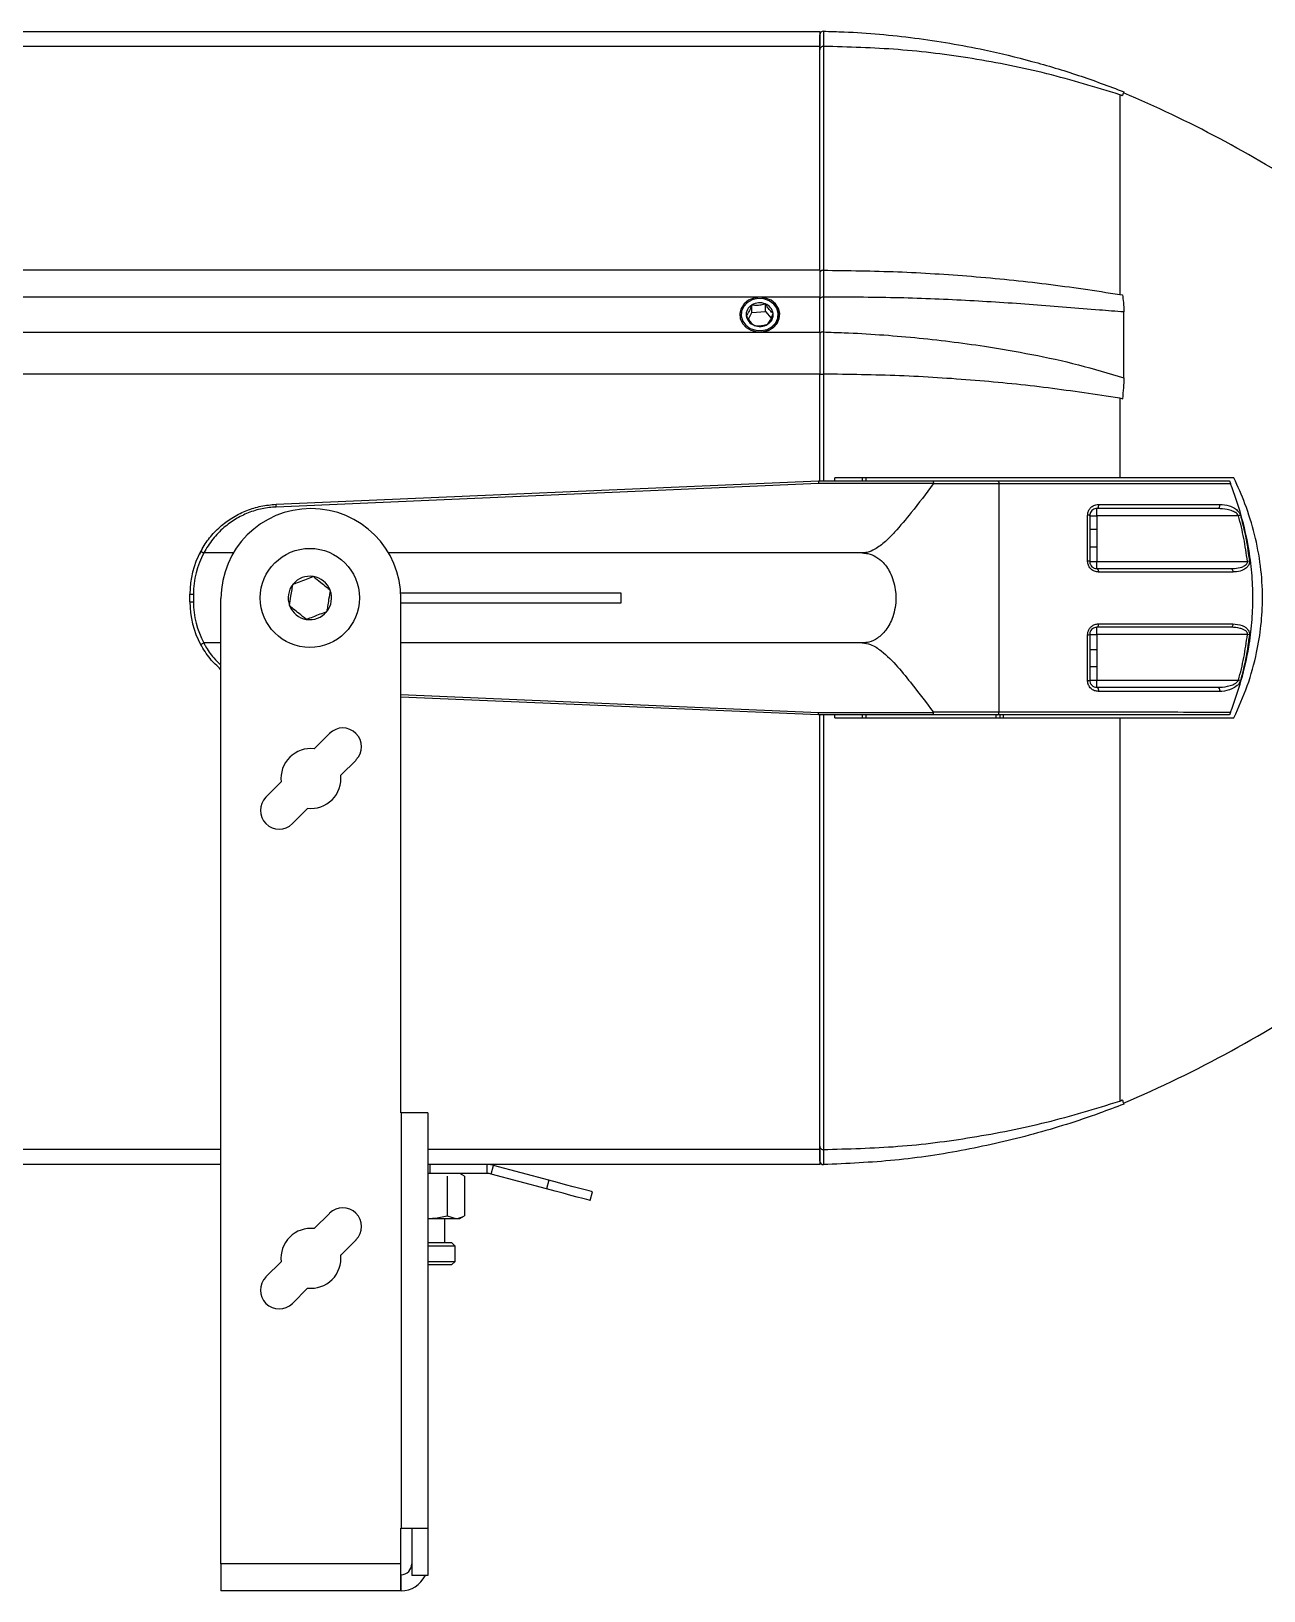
# Model space of a CAD drawing. Extents: x 6 to 132, y 2 to 97.
# Drawn here: x 90.29 to 100.57, y 41.78 to 54.79 of the extents above; entities that cross this region are included whole.
import ezdxf

# ---------------------------------------------------------------- set-up
doc = ezdxf.new("R2010")
doc.units = 0
doc.header["$MEASUREMENT"] = 0
doc.layers.add('OBJECT', color=7, linetype='CONTINUOUS')

msp = doc.modelspace()

# ---------------------------------------------------------------- linework, layer by layer
at = {"layer": 'OBJECT'}
for p, q in [((74.866, 54.784), (96.866, 54.784)), ((96.866, 54.784), (96.866, 54.659)), ((96.866, 54.659), (74.866, 54.659)), ((96.866, 52.793), (96.866, 54.659)), ((96.896, 54.659), (96.896, 52.793)), ((96.896, 54.659), (96.896, 54.659)), ((99.366, 54.256), (99.366, 52.591)), ((99.388, 54.246), (99.366, 54.256)), ((99.389, 54.248), (99.366, 54.256)), ((99.388, 54.246), (99.389, 54.248)), ((96.866, 52.793), (74.866, 52.793)), ((96.866, 52.793), (96.866, 52.569)), ((96.896, 52.793), (96.896, 52.793)), ((96.866, 52.569), (74.866, 52.569)), ((96.866, 52.276), (96.866, 52.569)), ((96.896, 52.568), (96.896, 52.278)), ((99.366, 52.591), (99.389, 52.587)), ((96.271, 52.386), (96.3, 52.441)), ((96.3, 52.441), (96.3, 52.503)), ((96.3, 52.441), (96.413, 52.45)), ((96.413, 52.45), (96.413, 52.512)), ((96.413, 52.45), (96.461, 52.392)), ((96.524, 52.417), (96.524, 52.42)), ((99.401, 51.896), (99.401, 52.445)), ((74.866, 52.276), (96.866, 52.276)), ((96.52, 52.371), (96.522, 52.388)), ((96.866, 52.276), (96.866, 51.927)), ((96.866, 51.927), (74.866, 51.927)), ((96.866, 51.036), (96.866, 51.927)), ((96.896, 51.927), (96.896, 51.927)), ((96.896, 51.927), (96.896, 51.036)), ((99.366, 51.725), (99.366, 51.061)), ((99.389, 51.721), (99.366, 51.725)), ((99.388, 51.721), (99.366, 51.725)), ((99.388, 51.721), (99.389, 51.721)), ((92.334, 50.842), (96.856, 51.036)), ((96.856, 51.016), (92.335, 50.819)), ((96.856, 51.036), (97.811, 51.036)), ((97.814, 51.016), (96.856, 51.016)), ((96.991, 51.036), (96.991, 51.061)), ((97.222, 51.036), (97.222, 51.061)), ((97.251, 51.061), (97.251, 51.036)), ((98.36, 51.011), (98.36, 49.111)), ((99.099, 50.368), (99.099, 50.75)), ((99.116, 50.746), (99.116, 50.366)), ((99.116, 50.746), (99.176, 50.746)), ((99.176, 50.746), (99.176, 50.806)), ((100.357, 50.746), (99.176, 50.746)), ((99.176, 50.746), (99.176, 50.634)), ((100.373, 50.75), (100.357, 50.746)), ((99.116, 50.634), (99.176, 50.634)), ((91.715, 50.465), (91.695, 50.423)), ((99.116, 50.488), (99.176, 50.488)), ((99.176, 50.488), (99.176, 50.366)), ((91.979, 50.436), (91.733, 50.436)), ((97.221, 50.436), (93.271, 50.436)), ((99.116, 50.366), (99.176, 50.366)), ((99.176, 50.306), (99.176, 50.366)), ((99.176, 50.366), (100.431, 50.366)), ((100.447, 50.368), (100.431, 50.366)), ((92.644, 50.241), (92.642, 50.24)), ((92.646, 50.239), (92.644, 50.241)), ((91.616, 50.093), (91.646, 50.093)), ((91.616, 50.029), (91.616, 50.093)), ((91.646, 50.093), (91.646, 50.029)), ((91.875, 42.009), (91.875, 50.056)), ((92.475, 50.176), (92.474, 50.174)), ((92.477, 50.176), (92.475, 50.176)), ((92.786, 50.126), (92.784, 50.127)), ((92.785, 50.124), (92.786, 50.126)), ((95.211, 50.101), (93.374, 50.101)), ((93.375, 45.769), (93.375, 50.056)), ((95.211, 50.021), (95.211, 50.101)), ((91.616, 50.029), (91.646, 50.029)), ((92.446, 49.998), (92.446, 49.996)), ((92.446, 49.996), (92.448, 49.995)), ((92.755, 49.946), (92.757, 49.946)), ((92.757, 49.946), (92.757, 49.948)), ((93.375, 50.021), (95.211, 50.021)), ((92.585, 49.883), (92.587, 49.881)), ((92.587, 49.881), (92.589, 49.882)), ((99.176, 49.756), (99.176, 49.816)), ((91.702, 49.682), (91.707, 49.671)), ((91.875, 49.686), (91.733, 49.686)), ((97.221, 49.686), (93.375, 49.686)), ((99.099, 49.372), (99.099, 49.754)), ((99.116, 49.756), (99.116, 49.376)), ((99.116, 49.756), (99.176, 49.756)), ((100.431, 49.756), (99.176, 49.756)), ((99.176, 49.756), (99.176, 49.632)), ((100.447, 49.754), (100.431, 49.756)), ((99.116, 49.632), (99.176, 49.632)), ((99.116, 49.49), (99.176, 49.49)), ((99.176, 49.49), (99.176, 49.376)), ((99.116, 49.376), (99.176, 49.376)), ((99.176, 49.316), (99.176, 49.376)), ((99.176, 49.376), (100.357, 49.376)), ((100.373, 49.372), (100.357, 49.376)), ((93.375, 49.257), (96.856, 49.106)), ((96.856, 49.086), (93.375, 49.235)), ((96.856, 49.106), (97.814, 49.106)), ((97.811, 49.086), (96.856, 49.086)), ((96.866, 45.463), (96.866, 49.086)), ((96.896, 49.086), (96.896, 45.463)), ((96.991, 49.061), (96.991, 49.086)), ((97.222, 49.061), (97.222, 49.086)), ((97.251, 49.086), (97.251, 49.061)), ((98.336, 49.061), (98.336, 49.086)), ((98.366, 49.086), (98.366, 49.061)), ((98.396, 49.086), (98.396, 49.061)), ((99.366, 49.061), (99.366, 45.866)), ((92.78, 48.931), (92.653, 48.804)), ((92.874, 48.583), (93.001, 48.71)), ((92.377, 48.528), (92.25, 48.401)), ((92.47, 48.18), (92.597, 48.307)), ((93.376, 45.769), (93.375, 45.769)), ((93.376, 45.769), (93.376, 42.306)), ((93.6, 45.769), (93.376, 45.769)), ((93.6, 45.769), (93.6, 42.306)), ((99.366, 45.866), (99.388, 45.876)), ((99.366, 45.866), (99.389, 45.874)), ((99.389, 45.874), (99.388, 45.876)), ((91.875, 45.463), (74.866, 45.463)), ((96.866, 45.463), (93.6, 45.463)), ((96.866, 45.463), (96.866, 45.338)), ((96.896, 45.463), (96.896, 45.463)), ((91.875, 45.338), (89.8, 45.338)), ((93.616, 45.338), (93.6, 45.338)), ((93.616, 45.263), (93.6, 45.263)), ((93.616, 45.263), (93.6, 45.261)), ((93.616, 45.338), (93.616, 45.263)), ((94.095, 45.338), (93.616, 45.338)), ((94.095, 45.263), (93.616, 45.263)), ((93.904, 45.241), (93.866, 45.263)), ((94.095, 45.263), (94.095, 45.338)), ((96.866, 45.338), (94.095, 45.338)), ((94.127, 45.259), (94.146, 45.331)), ((94.589, 45.135), (94.127, 45.259)), ((94.609, 45.207), (94.146, 45.331)), ((93.76, 45.241), (93.76, 44.911)), ((93.904, 45.241), (93.904, 44.911)), ((94.609, 45.207), (94.589, 45.135)), ((94.952, 45.038), (94.971, 45.11)), ((92.78, 44.931), (92.653, 44.804)), ((93.6, 44.89), (93.616, 44.888)), ((93.6, 44.888), (93.616, 44.888)), ((93.616, 44.888), (93.832, 44.888)), ((93.741, 44.688), (93.741, 44.888)), ((93.76, 44.911), (93.832, 44.888)), ((93.832, 44.888), (93.866, 44.888)), ((93.866, 44.888), (93.904, 44.911)), ((92.874, 44.583), (93.001, 44.71)), ((93.6, 44.688), (93.798, 44.688)), ((93.828, 44.658), (93.6, 44.658)), ((93.828, 44.658), (93.798, 44.688)), ((93.828, 44.531), (93.828, 44.658)), ((92.377, 44.528), (92.25, 44.401)), ((93.6, 44.531), (93.828, 44.531)), ((93.798, 44.501), (93.6, 44.501)), ((93.798, 44.501), (93.828, 44.531)), ((92.47, 44.18), (92.597, 44.307)), ((93.375, 42.306), (93.376, 42.306)), ((93.375, 42.009), (93.375, 42.306)), ((93.376, 42.306), (93.6, 42.306)), ((93.466, 42.306), (93.466, 41.911)), ((93.6, 42.306), (93.6, 41.911)), ((93.375, 42.009), (91.875, 42.009)), ((91.875, 42.009), (91.875, 41.785)), ((93.375, 41.785), (93.375, 42.009)), ((93.376, 41.919), (93.375, 41.919)), ((93.376, 41.785), (93.376, 41.919)), ((93.6, 41.911), (93.466, 41.911)), ((93.375, 41.785), (91.875, 41.785)), ((93.376, 41.785), (93.375, 41.785))]:
    msp.add_line(p, q, dxfattribs=at)
at = {"layer": 'OBJECT', "flags": 128}
for points in [[(96.366, 52.567), (96.316, 52.561), (96.272, 52.542), (96.235, 52.513), (96.21, 52.475), (96.199, 52.433), (96.203, 52.39), (96.221, 52.35), (96.252, 52.316), (96.293, 52.292), (96.341, 52.279), (96.391, 52.279), (96.438, 52.292), (96.48, 52.316), (96.511, 52.35), (96.529, 52.39), (96.533, 52.433), (96.522, 52.475), (96.497, 52.513), (96.46, 52.542), (96.415, 52.561), (96.366, 52.567)], [(96.381, 52.289), (96.427, 52.3), (96.468, 52.322), (96.499, 52.354), (96.517, 52.393), (96.52, 52.435), (96.508, 52.476), (96.482, 52.511), (96.444, 52.538), (96.399, 52.553), (96.351, 52.556), (96.304, 52.545), (96.263, 52.523), (96.233, 52.49), (96.215, 52.451), (96.212, 52.41), (96.224, 52.369), (96.25, 52.334), (96.287, 52.307), (96.332, 52.292), (96.381, 52.289)], [(96.896, 52.568), (96.891, 52.568), (96.885, 52.567), (96.879, 52.566), (96.875, 52.564), (96.871, 52.562), (96.868, 52.559), (96.866, 52.556), (96.866, 52.553)], [(96.896, 52.278), (96.891, 52.278), (96.885, 52.277), (96.879, 52.276), (96.875, 52.274), (96.871, 52.272), (96.868, 52.269), (96.866, 52.266), (96.866, 52.263)], [(98.349, 51.036), (98.351, 51.036), (98.353, 51.034), (98.354, 51.032), (98.356, 51.029), (98.358, 51.025), (98.359, 51.021), (98.36, 51.016), (98.36, 51.011)], [(99.189, 50.84), (99.189, 50.834), (99.189, 50.828), (99.187, 50.822), (99.186, 50.816), (99.184, 50.812), (99.181, 50.809), (99.179, 50.807), (99.176, 50.806)], [(100.2, 50.841), (100.2, 50.834), (100.199, 50.828), (100.198, 50.822), (100.196, 50.817), (100.194, 50.812), (100.191, 50.809), (100.188, 50.807), (100.184, 50.806)], [(99.176, 50.306), (99.178, 50.305), (99.181, 50.304), (99.183, 50.301), (99.185, 50.298), (99.187, 50.293), (99.188, 50.288), (99.189, 50.283), (99.189, 50.277)], [(100.294, 50.306), (100.297, 50.305), (100.3, 50.304), (100.303, 50.301), (100.305, 50.298), (100.307, 50.293), (100.308, 50.288), (100.309, 50.283), (100.31, 50.277)], [(99.189, 49.845), (99.189, 49.839), (99.188, 49.834), (99.187, 49.829), (99.185, 49.824), (99.183, 49.821), (99.181, 49.818), (99.178, 49.817), (99.176, 49.816)], [(100.31, 49.845), (100.309, 49.839), (100.308, 49.834), (100.307, 49.829), (100.305, 49.824), (100.303, 49.821), (100.3, 49.818), (100.297, 49.817), (100.294, 49.816)], [(99.176, 49.316), (99.179, 49.315), (99.181, 49.313), (99.184, 49.31), (99.186, 49.306), (99.187, 49.3), (99.189, 49.294), (99.189, 49.288), (99.189, 49.282)], [(100.184, 49.316), (100.188, 49.315), (100.191, 49.313), (100.194, 49.31), (100.196, 49.305), (100.198, 49.3), (100.199, 49.294), (100.2, 49.288), (100.2, 49.281)], [(98.349, 49.086), (98.351, 49.086), (98.353, 49.088), (98.354, 49.09), (98.356, 49.093), (98.358, 49.097), (98.359, 49.101), (98.36, 49.106), (98.36, 49.111)], [(94.952, 45.038), (94.945, 45.04), (94.924, 45.046), (94.89, 45.055), (94.845, 45.067), (94.791, 45.081), (94.728, 45.098), (94.66, 45.116), (94.589, 45.135)], [(94.971, 45.11), (94.964, 45.112), (94.943, 45.118), (94.91, 45.127), (94.865, 45.139), (94.81, 45.153), (94.747, 45.17), (94.679, 45.188), (94.609, 45.207)]]:
    msp.add_lwpolyline(points, dxfattribs=at)
at = {"layer": 'OBJECT'}
msp.add_circle((92.616, 50.061), 0.413, dxfattribs=at)
for centre, radius, start, end in [((96.896, 54.755), 0.03, 88.7157, 180), ((95.499, 45.063), 10, 56.9075, 67.0516), ((96.346, 52.421), 0.094, 119.6334, 184.7834), ((96.352, 52.428), 0.1, 188.3428, 250.5393), ((96.366, 52.393), 0.128, 68.4784, 120.9963), ((96.379, 52.417), 0.1, 8.3427, 70.5394), ((96.385, 52.424), 0.094, 299.6335, 4.7834), ((96.398, 52.419), 0.126, 356.0536, 46.3724), ((96.366, 52.452), 0.128, 248.4782, 300.9964), ((91.888, 50.805), 0.448, 1.8548, 4.726), ((92.625, 50.056), 0.75, 90, 180), ((92.625, 50.056), 0.75, 0, 90), ((99.102, 50.723), 0.0274, 58.7104, 95.8457), ((92.366, 50.093), 0.75, 151.6768, 180), ((92.366, 50.093), 0.72, 151.5061, 180), ((99.102, 50.313), 0.0553, 75.3543, 93.1653), ((92.616, 50.061), 0.181, 81.5098, 140.3346), ((92.616, 50.061), 0.181, 21.5098, 80.3346), ((92.616, 50.061), 0.181, 141.5098, 200.3346), ((92.616, 50.061), 0.181, 321.5098, 20.3346), ((92.366, 50.029), 0.75, 180, 208.3232), ((92.366, 50.029), 0.72, 180, 208.4939), ((92.616, 50.061), 0.181, 201.5098, 260.3346), ((92.616, 50.061), 0.181, 261.5098, 320.3346), ((99.102, 49.809), 0.0553, 266.8347, 284.6457), ((99.102, 49.399), 0.0274, 264.1543, 301.2896), ((92.89, 48.821), 0.156, 315, 135), ((92.625, 48.556), 0.25, 83.6088, 186.3912), ((92.625, 48.556), 0.25, 263.6088, 6.3912), ((92.36, 48.29), 0.156, 135, 315), ((95.499, 55.059), 10, 292.9485, 304.3964), ((94.095, 45.138), 0.2, 75, 90), ((94.095, 45.138), 0.125, 75, 90), ((96.896, 45.367), 0.03, 180, 271.2843), ((92.89, 44.821), 0.156, 315, 135), ((92.625, 44.556), 0.25, 83.6088, 186.3912), ((92.625, 44.556), 0.25, 263.6088, 6.3912), ((92.36, 44.29), 0.156, 135, 315), ((93.376, 42.009), 0.09, 270, 0), ((93.376, 42.009), 0.224, 270, 333.9746)]:
    msp.add_arc(centre, radius, start, end, dxfattribs=at)
for points, knots in [([(96.866, 54.645), (96.866, 54.674), (96.866, 54.72), (96.866, 54.75), (96.866, 54.754), (96.866, 54.755)], [0, 0, 0, 0, 0.455049, 0.722629, 1, 1, 1, 1]), ([(96.896, 54.785), (96.896, 54.784), (96.896, 54.78), (96.896, 54.757), (96.896, 54.72), (96.896, 54.684), (96.896, 54.659)], [0, 0, 0, 0, 0.255303, 0.519951, 0.668305, 1, 1, 1, 1]), ([(96.896, 54.785), (96.954, 54.784), (97.209, 54.776), (97.659, 54.736), (98.181, 54.648), (98.635, 54.537), (99.024, 54.422), (99.275, 54.327), (99.401, 54.28)], [0, 0, 0, 0, 0.0672975, 0.2970487, 0.5267956, 0.6845076, 0.8423459, 1, 1, 1, 1]), ([(96.896, 54.659), (96.893, 54.659), (96.886, 54.658), (96.877, 54.653), (96.871, 54.647), (96.867, 54.638), (96.866, 54.633), (96.866, 54.63), (96.866, 54.63)], [0, 0, 0, 0, 0.201373, 0.402605, 0.607838, 0.822356, 0.994175, 1, 1, 1, 1]), ([(99.366, 54.256), (99.165, 54.317), (98.761, 54.441), (98.143, 54.563), (97.52, 54.642), (97.104, 54.653), (96.896, 54.659)], [0, 0, 0, 0, 0.2511, 0.5038, 0.751137, 1, 1, 1, 1]), ([(99.401, 54.28), (99.4, 54.278), (99.399, 54.276), (99.392, 54.257), (99.389, 54.248)], [0, 0, 0, 0, 0.49156, 1, 1, 1, 1]), ([(96.896, 52.793), (96.893, 52.793), (96.886, 52.792), (96.877, 52.788), (96.871, 52.782), (96.867, 52.775), (96.866, 52.77), (96.866, 52.767), (96.866, 52.767)], [0, 0, 0, 0, 0.201372, 0.402604, 0.607834, 0.822352, 0.994172, 1, 1, 1, 1]), ([(96.896, 52.793), (96.896, 52.792), (96.896, 52.781), (96.896, 52.756), (96.896, 52.707), (96.896, 52.645), (96.896, 52.594), (96.896, 52.568)], [0, 0, 0, 0, 0.0359815, 0.2646203, 0.4998826, 0.7457832, 1, 1, 1, 1]), ([(96.896, 52.793), (97.103, 52.79), (97.516, 52.785), (98.138, 52.745), (98.757, 52.684), (99.163, 52.622), (99.366, 52.591)], [0, 0, 0, 0, 0.24686, 0.49372, 0.74686, 1, 1, 1, 1]), ([(99.401, 52.445), (99.333, 52.45), (99.086, 52.469), (98.648, 52.506), (98.078, 52.543), (97.493, 52.567), (97.095, 52.568), (96.896, 52.568)], [0, 0, 0, 0, 0.085075, 0.310548, 0.536056, 0.768026, 1, 1, 1, 1]), ([(99.389, 52.587), (99.392, 52.567), (99.399, 52.525), (99.4, 52.472), (99.401, 52.445)], [0, 0, 0, 0, 0.491564, 1, 1, 1, 1]), ([(96.3, 52.503), (96.293, 52.486), (96.282, 52.459), (96.265, 52.429), (96.256, 52.418), (96.253, 52.413)], [0, 0, 0, 0, 0.439126, 0.751374, 1, 1, 1, 1]), ([(96.253, 52.413), (96.262, 52.398), (96.278, 52.373), (96.302, 52.347), (96.313, 52.337), (96.319, 52.333)], [0, 0, 0, 0, 0.439127, 0.751374, 1, 1, 1, 1]), ([(96.413, 52.512), (96.407, 52.51), (96.389, 52.504), (96.355, 52.498), (96.323, 52.499), (96.305, 52.502), (96.3, 52.503)], [0, 0, 0, 0, 0.180942, 0.506292, 0.843975, 1, 1, 1, 1]), ([(96.524, 52.411), (96.522, 52.396), (96.517, 52.365), (96.49, 52.324), (96.449, 52.291), (96.416, 52.281), (96.399, 52.276)], [0, 0, 0, 0, 0.238465, 0.495288, 0.752084, 1, 1, 1, 1]), ([(96.479, 52.432), (96.469, 52.44), (96.453, 52.454), (96.43, 52.485), (96.418, 52.504), (96.413, 52.512)], [0, 0, 0, 0, 0.4391257, 0.7513743, 1, 1, 1, 1]), ([(96.432, 52.342), (96.438, 52.352), (96.45, 52.368), (96.467, 52.402), (96.475, 52.423), (96.479, 52.432)], [0, 0, 0, 0, 0.439126, 0.751375, 1, 1, 1, 1]), ([(96.468, 52.312), (96.475, 52.316), (96.499, 52.332), (96.52, 52.371), (96.522, 52.403), (96.522, 52.417)], [0, 0, 0, 0, 0.185416, 0.654354, 1, 1, 1, 1]), ([(96.523, 52.464), (96.522, 52.465), (96.516, 52.484), (96.5, 52.498), (96.485, 52.511)], [0, 0, 0, 0, 0.0893392, 1, 1, 1, 1]), ([(96.319, 52.333), (96.324, 52.332), (96.342, 52.329), (96.374, 52.329), (96.407, 52.335), (96.425, 52.34), (96.432, 52.342)], [0, 0, 0, 0, 0.156026, 0.493707, 0.819058, 1, 1, 1, 1]), ([(96.896, 52.278), (96.896, 52.254), (96.896, 52.203), (96.896, 52.122), (96.896, 52.037), (96.896, 51.972), (96.896, 51.935), (96.896, 51.927)], [0, 0, 0, 0, 0.228634, 0.463901, 0.692531, 0.927788, 1, 1, 1, 1]), ([(96.896, 52.278), (96.954, 52.276), (97.209, 52.268), (97.659, 52.236), (98.181, 52.172), (98.635, 52.093), (99.024, 52.009), (99.275, 51.933), (99.401, 51.896)], [0, 0, 0, 0, 0.067297, 0.297049, 0.526796, 0.684508, 0.842346, 1, 1, 1, 1]), ([(96.866, 51.924), (96.866, 51.924), (96.866, 51.924), (96.867, 51.925), (96.871, 51.926), (96.877, 51.926), (96.886, 51.927), (96.893, 51.927), (96.896, 51.927)], [0, 0, 0, 0, 0.005828, 0.17765, 0.392164, 0.597395, 0.798628, 1, 1, 1, 1]), ([(99.366, 51.725), (99.168, 51.756), (98.772, 51.816), (98.158, 51.878), (97.532, 51.918), (97.108, 51.924), (96.896, 51.927)], [0, 0, 0, 0, 0.246859, 0.493718, 0.746859, 1, 1, 1, 1]), ([(99.401, 51.896), (99.4, 51.868), (99.399, 51.813), (99.392, 51.752), (99.389, 51.721)], [0, 0, 0, 0, 0.49156, 1, 1, 1, 1]), ([(96.856, 51.036), (96.856, 51.036), (96.856, 51.035), (96.856, 51.03), (96.856, 51.023), (96.856, 51.018), (96.856, 51.016), (96.856, 51.016)], [0, 0, 0, 0, 0.2703339, 0.5406603, 0.8110376, 0.9725703, 1, 1, 1, 1]), ([(99.366, 51.061), (99.254, 51.061), (99.03, 51.061), (98.688, 51.061), (98.341, 51.061), (97.943, 51.061), (97.492, 51.061), (97.158, 51.061), (96.991, 51.061)], [0, 0, 0, 0, 0.145761, 0.291523, 0.4385, 0.585476, 0.79231, 1, 1, 1, 1]), ([(97.812, 51.011), (97.752, 50.931), (97.649, 50.795), (97.515, 50.634), (97.415, 50.53), (97.338, 50.47), (97.271, 50.439), (97.234, 50.437), (97.221, 50.436)], [0, 0, 0, 0, 0.361999, 0.615858, 0.744331, 0.871977, 0.954852, 1, 1, 1, 1]), ([(97.811, 51.036), (97.811, 51.036), (97.811, 51.036), (97.812, 51.035), (97.812, 51.032), (97.813, 51.025), (97.813, 51.019), (97.814, 51.016)], [0, 0, 0, 0, 0.012955, 0.190783, 0.461144, 0.730556, 1, 1, 1, 1]), ([(97.811, 51.036), (97.902, 51.036), (98.085, 51.036), (98.261, 51.036), (98.349, 51.036)], [0, 0, 0, 0, 0.4976804, 1, 1, 1, 1]), ([(97.812, 51.011), (97.813, 51.012), (97.813, 51.013), (97.814, 51.015), (97.814, 51.016)], [0, 0, 0, 0, 0.521598, 1, 1, 1, 1]), ([(98.36, 51.011), (98.342, 51.011), (98.249, 51.011), (98.068, 51.011), (97.901, 51.011), (97.812, 51.011)], [0, 0, 0, 0, 0.104523, 0.522939, 1, 1, 1, 1]), ([(98.349, 51.036), (98.515, 51.036), (98.847, 51.036), (99.334, 51.036), (99.815, 51.036), (100.126, 51.036), (100.281, 51.036)], [0, 0, 0, 0, 0.249194, 0.498388, 0.749195, 1, 1, 1, 1]), ([(100.291, 51.012), (100.256, 51.012), (100.084, 51.012), (99.772, 51.012), (99.33, 51.011), (98.86, 51.011), (98.527, 51.011), (98.36, 51.011)], [0, 0, 0, 0, 0.0572655, 0.2780956, 0.4992061, 0.7494033, 1, 1, 1, 1]), ([(100.318, 51.061), (100.194, 51.061), (99.883, 51.061), (99.56, 51.061), (99.366, 51.061)], [0, 0, 0, 0, 0.401285, 1, 1, 1, 1]), ([(100.281, 51.036), (100.282, 51.036), (100.282, 51.035), (100.284, 51.031), (100.286, 51.025), (100.289, 51.018), (100.29, 51.014), (100.291, 51.012)], [0, 0, 0, 0, 0.255584, 0.469093, 0.683648, 0.873579, 1, 1, 1, 1]), ([(100.291, 49.11), (100.322, 49.198), (100.386, 49.375), (100.441, 49.625), (100.47, 49.855), (100.479, 50.062), (100.47, 50.272), (100.44, 50.502), (100.384, 50.751), (100.322, 50.925), (100.291, 51.012)], [0, 0, 0, 0, 0.1436668, 0.2888281, 0.3942722, 0.4997124, 0.6082131, 0.7167197, 0.8576202, 1, 1, 1, 1]), ([(100.318, 49.061), (100.358, 49.149), (100.436, 49.326), (100.508, 49.586), (100.548, 49.832), (100.561, 50.074), (100.545, 50.328), (100.495, 50.591), (100.419, 50.837), (100.351, 50.99), (100.318, 51.061)], [0, 0, 0, 0, 0.139745, 0.279431, 0.38973, 0.500018, 0.628788, 0.758076, 0.886952, 1, 1, 1, 1]), ([(91.706, 50.448), (91.71, 50.456), (91.734, 50.5), (91.788, 50.576), (91.876, 50.665), (91.978, 50.739), (92.089, 50.793), (92.209, 50.83), (92.292, 50.838), (92.334, 50.842)], [0, 0, 0, 0, 0.034633, 0.19537, 0.360682, 0.51822, 0.680112, 0.837747, 1, 1, 1, 1]), ([(99.099, 50.75), (99.1, 50.76), (99.102, 50.779), (99.116, 50.805), (99.137, 50.826), (99.163, 50.838), (99.181, 50.84), (99.189, 50.84)], [0, 0, 0, 0, 0.194616, 0.388496, 0.597962, 0.830438, 1, 1, 1, 1]), ([(99.189, 50.84), (99.207, 50.84), (99.296, 50.84), (99.639, 50.84), (99.954, 50.841), (100.2, 50.841)], [0, 0, 0, 0, 0.052041, 0.26021, 1, 1, 1, 1]), ([(100.2, 50.841), (100.226, 50.839), (100.268, 50.835), (100.32, 50.812), (100.35, 50.789), (100.367, 50.767), (100.371, 50.755), (100.373, 50.75)], [0, 0, 0, 0, 0.40055, 0.639787, 0.830113, 0.935605, 1, 1, 1, 1]), ([(92.335, 50.819), (92.296, 50.816), (92.216, 50.809), (92.102, 50.773), (91.994, 50.72), (91.894, 50.647), (91.802, 50.553), (91.755, 50.476), (91.731, 50.436)], [0, 0, 0, 0, 0.156758, 0.318252, 0.475358, 0.636891, 0.815306, 1, 1, 1, 1]), ([(99.176, 50.806), (99.171, 50.806), (99.158, 50.805), (99.141, 50.797), (99.127, 50.783), (99.118, 50.766), (99.116, 50.753), (99.116, 50.746)], [0, 0, 0, 0, 0.1747887, 0.4145052, 0.6265769, 0.8165567, 1, 1, 1, 1]), ([(100.184, 50.806), (100.019, 50.806), (99.689, 50.806), (99.347, 50.806), (99.176, 50.806)], [0, 0, 0, 0, 0.499555, 1, 1, 1, 1]), ([(100.357, 50.746), (100.355, 50.749), (100.351, 50.758), (100.334, 50.772), (100.304, 50.787), (100.252, 50.802), (100.21, 50.805), (100.184, 50.806)], [0, 0, 0, 0, 0.052588, 0.146978, 0.333143, 0.579252, 1, 1, 1, 1]), ([(100.431, 50.366), (100.422, 50.43), (100.404, 50.558), (100.373, 50.683), (100.357, 50.746)], [0, 0, 0, 0, 0.498676, 1, 1, 1, 1]), ([(100.373, 50.75), (100.378, 50.731), (100.403, 50.634), (100.429, 50.506), (100.443, 50.397), (100.447, 50.368)], [0, 0, 0, 0, 0.153959, 0.770355, 1, 1, 1, 1]), ([(99.176, 50.634), (99.176, 50.627), (99.175, 50.594), (99.174, 50.546), (99.175, 50.504), (99.176, 50.488)], [0, 0, 0, 0, 0.14008, 0.67902, 1, 1, 1, 1]), ([(91.706, 50.448), (91.706, 50.448), (91.706, 50.448), (91.706, 50.448), (91.709, 50.448), (91.715, 50.445), (91.722, 50.441), (91.728, 50.438), (91.731, 50.436)], [0, 0, 0, 0, 0.014773, 0.108409, 0.331643, 0.554547, 0.777271, 1, 1, 1, 1]), ([(91.731, 50.436), (91.732, 50.436), (91.732, 50.436), (91.733, 50.436), (91.733, 50.436)], [0, 0, 0, 0, 0.68103, 1, 1, 1, 1]), ([(97.221, 50.436), (97.237, 50.435), (97.276, 50.432), (97.338, 50.406), (97.407, 50.35), (97.456, 50.272), (97.486, 50.187), (97.498, 50.12), (97.502, 50.051), (97.496, 49.981), (97.473, 49.888), (97.427, 49.797), (97.355, 49.726), (97.284, 49.691), (97.24, 49.687), (97.221, 49.686)], [0, 0, 0, 0, 0.04617, 0.114503, 0.189172, 0.303153, 0.377261, 0.451432, 0.500151, 0.577704, 0.655213, 0.777804, 0.870249, 0.945882, 1, 1, 1, 1]), ([(99.189, 50.277), (99.178, 50.278), (99.156, 50.281), (99.127, 50.299), (99.107, 50.325), (99.099, 50.35), (99.099, 50.364), (99.099, 50.368)], [0, 0, 0, 0, 0.244288, 0.489368, 0.716256, 0.917945, 1, 1, 1, 1]), ([(99.116, 50.366), (99.116, 50.363), (99.116, 50.355), (99.119, 50.346), (99.125, 50.333), (99.135, 50.32), (99.154, 50.308), (99.169, 50.307), (99.176, 50.306)], [0, 0, 0, 0, 0.077661, 0.237846, 0.269937, 0.492547, 0.743182, 1, 1, 1, 1]), ([(100.294, 50.306), (100.304, 50.306), (100.335, 50.307), (100.375, 50.314), (100.41, 50.329), (100.425, 50.343), (100.431, 50.354), (100.432, 50.361), (100.431, 50.365), (100.431, 50.366)], [0, 0, 0, 0, 0.184108, 0.568341, 0.765403, 0.873674, 0.938203, 0.982935, 1, 1, 1, 1]), ([(100.447, 50.368), (100.447, 50.362), (100.447, 50.352), (100.441, 50.334), (100.426, 50.314), (100.392, 50.29), (100.351, 50.279), (100.32, 50.278), (100.31, 50.277)], [0, 0, 0, 0, 0.078305, 0.156359, 0.274956, 0.471062, 0.830702, 1, 1, 1, 1]), ([(92.477, 50.176), (92.484, 50.179), (92.51, 50.189), (92.558, 50.207), (92.607, 50.226), (92.633, 50.236), (92.642, 50.24)], [0, 0, 0, 0, 0.147126, 0.49354, 0.827303, 1, 1, 1, 1]), ([(92.646, 50.239), (92.666, 50.223), (92.7, 50.196), (92.749, 50.156), (92.773, 50.136), (92.784, 50.127)], [0, 0, 0, 0, 0.437637, 0.757907, 1, 1, 1, 1]), ([(99.176, 50.306), (99.365, 50.306), (99.745, 50.306), (100.111, 50.306), (100.294, 50.306)], [0, 0, 0, 0, 0.499477, 1, 1, 1, 1]), ([(100.31, 50.277), (100.293, 50.277), (100.207, 50.277), (99.981, 50.277), (99.626, 50.277), (99.335, 50.277), (99.189, 50.277)], [0, 0, 0, 0, 0.046954, 0.234776, 0.617154, 1, 1, 1, 1]), ([(92.446, 49.998), (92.45, 50.023), (92.457, 50.067), (92.467, 50.129), (92.472, 50.16), (92.474, 50.174)], [0, 0, 0, 0, 0.437638, 0.757908, 1, 1, 1, 1]), ([(92.785, 50.124), (92.781, 50.099), (92.774, 50.055), (92.764, 49.993), (92.759, 49.962), (92.757, 49.948)], [0, 0, 0, 0, 0.437638, 0.757907, 1, 1, 1, 1]), ([(92.585, 49.883), (92.566, 49.899), (92.532, 49.926), (92.483, 49.966), (92.458, 49.986), (92.448, 49.995)], [0, 0, 0, 0, 0.437637, 0.757907, 1, 1, 1, 1]), ([(92.755, 49.946), (92.746, 49.942), (92.719, 49.932), (92.67, 49.913), (92.622, 49.895), (92.597, 49.885), (92.589, 49.882)], [0, 0, 0, 0, 0.172696, 0.506459, 0.852872, 1, 1, 1, 1]), ([(99.099, 49.754), (99.1, 49.764), (99.101, 49.782), (99.114, 49.807), (99.133, 49.827), (99.159, 49.842), (99.179, 49.844), (99.189, 49.845)], [0, 0, 0, 0, 0.18582, 0.37135, 0.561521, 0.768419, 1, 1, 1, 1]), ([(99.176, 49.816), (99.169, 49.815), (99.156, 49.814), (99.139, 49.805), (99.126, 49.791), (99.117, 49.775), (99.116, 49.762), (99.116, 49.756)], [0, 0, 0, 0, 0.243708, 0.456429, 0.645547, 0.82409, 1, 1, 1, 1]), ([(100.294, 49.816), (100.111, 49.816), (99.746, 49.816), (99.366, 49.816), (99.176, 49.816)], [0, 0, 0, 0, 0.499477, 1, 1, 1, 1]), ([(99.189, 49.845), (99.207, 49.845), (99.297, 49.845), (99.531, 49.845), (99.889, 49.845), (100.17, 49.845), (100.31, 49.845)], [0, 0, 0, 0, 0.046954, 0.234776, 0.617154, 1, 1, 1, 1]), ([(100.431, 49.756), (100.431, 49.758), (100.432, 49.763), (100.43, 49.77), (100.425, 49.778), (100.415, 49.789), (100.395, 49.799), (100.355, 49.813), (100.32, 49.815), (100.294, 49.816)], [0, 0, 0, 0, 0.035894, 0.089379, 0.116812, 0.204786, 0.359116, 0.521452, 1, 1, 1, 1]), ([(100.31, 49.845), (100.336, 49.843), (100.371, 49.84), (100.412, 49.819), (100.431, 49.803), (100.444, 49.784), (100.448, 49.767), (100.447, 49.757), (100.447, 49.754)], [0, 0, 0, 0, 0.4431603, 0.5994501, 0.7566449, 0.8549278, 0.9542616, 1, 1, 1, 1]), ([(91.706, 49.674), (91.706, 49.674), (91.706, 49.674), (91.706, 49.674), (91.709, 49.674), (91.715, 49.677), (91.722, 49.681), (91.728, 49.684), (91.731, 49.686)], [0, 0, 0, 0, 0.014773, 0.108409, 0.331643, 0.554547, 0.777271, 1, 1, 1, 1]), ([(91.875, 49.463), (91.843, 49.493), (91.777, 49.555), (91.73, 49.633), (91.706, 49.674)], [0, 0, 0, 0, 0.478304, 1, 1, 1, 1]), ([(91.733, 49.686), (91.733, 49.686), (91.732, 49.686), (91.731, 49.686), (91.731, 49.686)], [0, 0, 0, 0, 0.681974, 1, 1, 1, 1]), ([(91.731, 49.686), (91.736, 49.678), (91.76, 49.634), (91.804, 49.568), (91.854, 49.52), (91.875, 49.5)], [0, 0, 0, 0, 0.116644, 0.631906, 1, 1, 1, 1]), ([(97.221, 49.686), (97.245, 49.683), (97.302, 49.675), (97.404, 49.603), (97.518, 49.489), (97.658, 49.313), (97.754, 49.187), (97.812, 49.111)], [0, 0, 0, 0, 0.081848, 0.202357, 0.427499, 0.653759, 1, 1, 1, 1]), ([(100.357, 49.376), (100.373, 49.438), (100.404, 49.564), (100.422, 49.692), (100.431, 49.756)], [0, 0, 0, 0, 0.4987093, 1, 1, 1, 1]), ([(100.447, 49.754), (100.444, 49.734), (100.432, 49.635), (100.408, 49.507), (100.38, 49.401), (100.373, 49.372)], [0, 0, 0, 0, 0.15396, 0.770384, 1, 1, 1, 1]), ([(99.176, 49.632), (99.176, 49.626), (99.175, 49.593), (99.174, 49.545), (99.175, 49.505), (99.176, 49.49)], [0, 0, 0, 0, 0.141943, 0.685293, 1, 1, 1, 1]), ([(99.189, 49.282), (99.178, 49.283), (99.155, 49.285), (99.126, 49.305), (99.105, 49.333), (99.099, 49.357), (99.099, 49.37), (99.099, 49.372)], [0, 0, 0, 0, 0.248869, 0.497978, 0.743146, 0.965245, 1, 1, 1, 1]), ([(99.116, 49.376), (99.116, 49.375), (99.116, 49.367), (99.118, 49.359), (99.124, 49.345), (99.134, 49.331), (99.153, 49.319), (99.168, 49.317), (99.176, 49.316)], [0, 0, 0, 0, 0.0322875, 0.210296, 0.2440091, 0.4878896, 0.7433035, 1, 1, 1, 1]), ([(99.176, 49.316), (99.347, 49.316), (99.689, 49.316), (100.019, 49.316), (100.184, 49.316)], [0, 0, 0, 0, 0.4995563, 1, 1, 1, 1]), ([(100.2, 49.281), (100.182, 49.281), (100.097, 49.281), (99.766, 49.281), (99.442, 49.282), (99.189, 49.282)], [0, 0, 0, 0, 0.052041, 0.26021, 1, 1, 1, 1]), ([(100.184, 49.316), (100.191, 49.316), (100.225, 49.317), (100.274, 49.324), (100.323, 49.343), (100.346, 49.36), (100.354, 49.37), (100.357, 49.375), (100.357, 49.376)], [0, 0, 0, 0, 0.100692, 0.552275, 0.795418, 0.92124, 0.986847, 1, 1, 1, 1]), ([(100.373, 49.372), (100.37, 49.365), (100.364, 49.349), (100.339, 49.323), (100.291, 49.294), (100.24, 49.282), (100.206, 49.281), (100.2, 49.281)], [0, 0, 0, 0, 0.094525, 0.230291, 0.472453, 0.904115, 1, 1, 1, 1]), ([(96.856, 49.086), (96.856, 49.086), (96.856, 49.087), (96.856, 49.092), (96.856, 49.099), (96.856, 49.104), (96.856, 49.106), (96.856, 49.106)], [0, 0, 0, 0, 0.2703339, 0.5406603, 0.8110376, 0.9725703, 1, 1, 1, 1]), ([(96.991, 49.061), (97.158, 49.061), (97.492, 49.061), (97.941, 49.061), (98.338, 49.061), (98.684, 49.061), (99.027, 49.061), (99.253, 49.061), (99.366, 49.061)], [0, 0, 0, 0, 0.206834, 0.414524, 0.560286, 0.706049, 0.853024, 1, 1, 1, 1]), ([(97.811, 49.086), (97.811, 49.086), (97.811, 49.086), (97.812, 49.087), (97.812, 49.09), (97.813, 49.097), (97.813, 49.103), (97.814, 49.106)], [0, 0, 0, 0, 0.012955, 0.190783, 0.461144, 0.730556, 1, 1, 1, 1]), ([(98.349, 49.086), (98.261, 49.086), (98.086, 49.086), (97.903, 49.086), (97.811, 49.086)], [0, 0, 0, 0, 0.4976823, 1, 1, 1, 1]), ([(97.814, 49.106), (97.814, 49.107), (97.813, 49.109), (97.812, 49.11), (97.812, 49.111)], [0, 0, 0, 0, 0.514657, 1, 1, 1, 1]), ([(97.812, 49.111), (97.832, 49.111), (97.93, 49.111), (98.115, 49.111), (98.275, 49.111), (98.36, 49.111)], [0, 0, 0, 0, 0.104523, 0.52294, 1, 1, 1, 1]), ([(100.281, 49.086), (100.127, 49.086), (99.817, 49.086), (99.338, 49.086), (98.85, 49.086), (98.516, 49.086), (98.349, 49.086)], [0, 0, 0, 0, 0.249189, 0.498378, 0.749189, 1, 1, 1, 1]), ([(98.36, 49.111), (98.378, 49.111), (98.471, 49.111), (98.709, 49.111), (99.072, 49.111), (99.494, 49.111), (99.901, 49.11), (100.161, 49.11), (100.291, 49.11)], [0, 0, 0, 0, 0.027601, 0.138011, 0.358994, 0.579976, 0.789989, 1, 1, 1, 1]), ([(99.366, 49.061), (99.56, 49.061), (99.883, 49.061), (100.194, 49.061), (100.318, 49.061)], [0, 0, 0, 0, 0.598715, 1, 1, 1, 1]), ([(100.291, 49.11), (100.29, 49.108), (100.288, 49.102), (100.285, 49.095), (100.283, 49.09), (100.282, 49.087), (100.281, 49.086), (100.281, 49.086)], [0, 0, 0, 0, 0.194111, 0.388779, 0.574836, 0.768557, 1, 1, 1, 1]), ([(96.896, 45.463), (97.103, 45.469), (97.519, 45.479), (98.14, 45.559), (98.76, 45.681), (99.163, 45.804), (99.366, 45.866)], [0, 0, 0, 0, 0.247337, 0.4962, 0.7473, 1, 1, 1, 1]), ([(99.401, 45.842), (99.333, 45.816), (99.086, 45.722), (98.648, 45.584), (98.078, 45.453), (97.493, 45.364), (97.095, 45.346), (96.896, 45.337)], [0, 0, 0, 0, 0.085075, 0.310548, 0.536056, 0.768026, 1, 1, 1, 1]), ([(99.389, 45.874), (99.392, 45.865), (99.399, 45.846), (99.4, 45.844), (99.401, 45.842)], [0, 0, 0, 0, 0.491563, 1, 1, 1, 1]), ([(96.866, 45.492), (96.866, 45.492), (96.866, 45.489), (96.867, 45.483), (96.871, 45.475), (96.877, 45.469), (96.886, 45.464), (96.893, 45.463), (96.896, 45.463)], [0, 0, 0, 0, 0.005825, 0.177644, 0.392162, 0.597395, 0.798627, 1, 1, 1, 1]), ([(96.866, 45.367), (96.866, 45.368), (96.866, 45.371), (96.866, 45.4), (96.866, 45.447), (96.866, 45.477)], [0, 0, 0, 0, 0.256499, 0.521673, 1, 1, 1, 1]), ([(96.896, 45.463), (96.896, 45.46), (96.896, 45.439), (96.896, 45.404), (96.896, 45.367), (96.896, 45.342), (96.896, 45.338), (96.896, 45.337)], [0, 0, 0, 0, 0.035982, 0.26462, 0.499883, 0.745783, 1, 1, 1, 1]), ([(93.616, 44.888), (93.627, 44.889), (93.676, 44.89), (93.723, 44.902), (93.76, 44.911)], [0, 0, 0, 0, 0.229584, 1, 1, 1, 1]), ([(93.832, 44.888), (93.834, 44.888), (93.858, 44.889), (93.882, 44.9), (93.904, 44.911)], [0, 0, 0, 0, 0.0702133, 1, 1, 1, 1])]:
    msp.add_open_spline(points, degree=3, knots=knots, dxfattribs=at)

doc.saveas('drawing.dxf')
